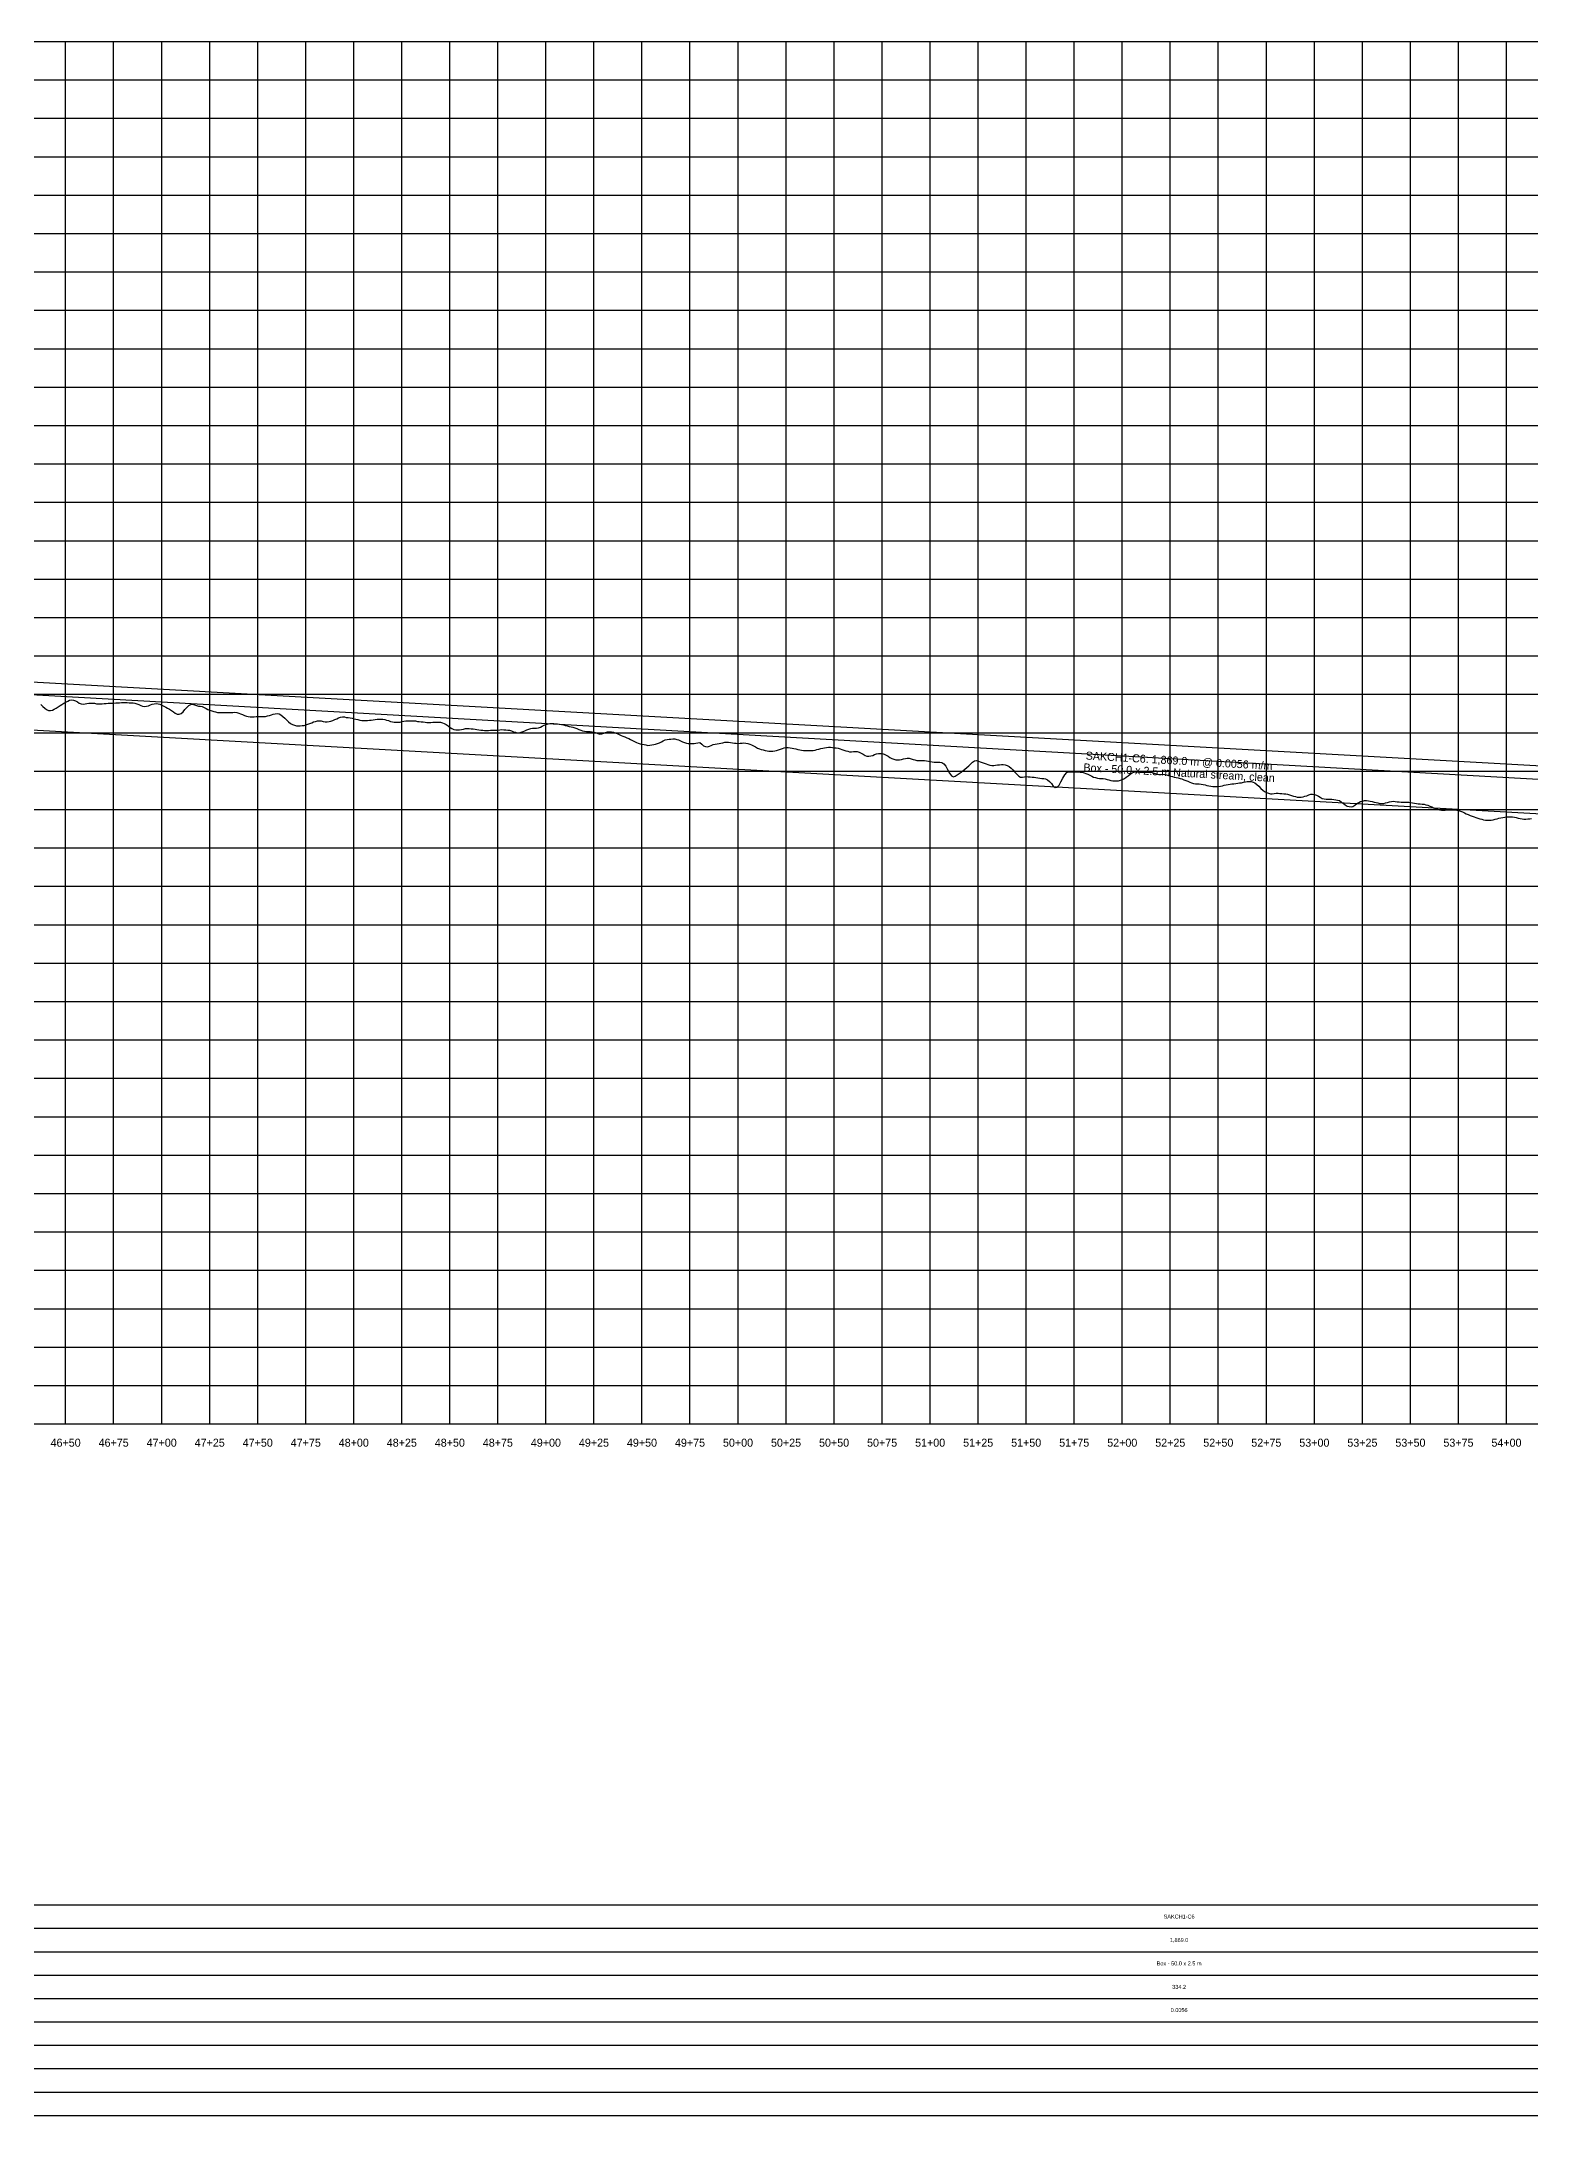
# Model space of a CAD drawing. Extents: x -64 to 12506, y -140 to 942.
# Drawn here: x 4637 to 5413, y -140 to 940 of the extents above; entities that cross this region are included whole.
import ezdxf
from ezdxf.enums import TextEntityAlignment as Align

# ---------------------------------------------------------------- set-up
doc = ezdxf.new("R2010")
doc.units = 0
for name, color, linetype in [('Annotation', 7, 'Continuous'), ('Annotation_Table', 254, 'Continuous'), ('Crown', 7, 'Continuous'), ('Grid', 254, 'Continuous'), ('Grid_Text', 7, 'Continuous'), ('Ground_Elevation', 3, 'Continuous'), ('Hydraulic_Grade', 5, 'Continuous'), ('Invert', 7, 'Continuous')]:
    doc.layers.add(name, color=color, linetype=linetype)

msp = doc.modelspace()

# ---------------------------------------------------------------- linework, layer by layer
at = {"layer": 'Annotation_Table', "color": 254}
for points in [[(-25, -30.5), (12475, -30.5)], [(-25, -42.7), (12475, -42.7)], [(-25, -54.9), (12475, -54.9)], [(-25, -67.1), (12475, -67.1)], [(-25, -79.2), (12475, -79.2)], [(-25, -91.4), (12475, -91.4)], [(-25, -103.6), (12475, -103.6)], [(-25, -115.8), (12475, -115.8)], [(-25, -128), (12475, -128)], [(-25, -140.2), (12475, -140.2)]]:
    msp.add_lwpolyline(points, dxfattribs=at)
at = {"layer": 'Crown', "color": 0}
msp.add_lwpolyline([(4295.1, 625.3), (6164.1, 521.3)], dxfattribs=at)
at = {"layer": 'Grid', "color": 254}
for points in [[(-25, 940), (12475, 940)], [(4650, 220), (4650, 940)], [(4675, 220), (4675, 940)], [(4700, 220), (4700, 940)], [(4725, 220), (4725, 940)], [(4750, 220), (4750, 940)], [(4775, 220), (4775, 940)], [(4800, 220), (4800, 940)], [(4825, 220), (4825, 940)], [(4850, 220), (4850, 940)], [(4875, 220), (4875, 940)], [(4900, 220), (4900, 940)], [(4925, 220), (4925, 940)], [(4950, 220), (4950, 940)], [(4975, 220), (4975, 940)], [(5000, 220), (5000, 940)], [(5025, 220), (5025, 940)], [(5050, 220), (5050, 940)], [(5075, 220), (5075, 940)], [(5100, 220), (5100, 940)], [(5125, 220), (5125, 940)], [(5150, 220), (5150, 940)], [(5175, 220), (5175, 940)], [(5200, 220), (5200, 940)], [(5225, 220), (5225, 940)], [(5250, 220), (5250, 940)], [(5275, 220), (5275, 940)], [(5300, 220), (5300, 940)], [(5325, 220), (5325, 940)], [(5350, 220), (5350, 940)], [(5375, 220), (5375, 940)], [(5400, 220), (5400, 940)], [(-25, 920), (12475, 920)], [(-25, 900), (12475, 900)], [(-25, 880), (12475, 880)], [(-25, 860), (12475, 860)], [(-25, 840), (12475, 840)], [(-25, 820), (12475, 820)], [(-25, 800), (12475, 800)], [(-25, 780), (12475, 780)], [(-25, 760), (12475, 760)], [(-25, 740), (12475, 740)], [(-25, 720), (12475, 720)], [(-25, 700), (12475, 700)], [(-25, 680), (12475, 680)], [(-25, 660), (12475, 660)], [(-25, 640), (12475, 640)], [(-25, 620), (12475, 620)], [(-25, 600), (12475, 600)], [(-25, 580), (12475, 580)], [(-25, 560), (12475, 560)], [(-25, 540), (12475, 540)], [(-25, 520), (12475, 520)], [(-25, 500), (12475, 500)], [(-25, 480), (12475, 480)], [(-25, 460), (12475, 460)], [(-25, 440), (12475, 440)], [(-25, 420), (12475, 420)], [(-25, 400), (12475, 400)], [(-25, 380), (12475, 380)], [(-25, 360), (12475, 360)], [(-25, 340), (12475, 340)], [(-25, 320), (12475, 320)], [(-25, 300), (12475, 300)], [(-25, 280), (12475, 280)], [(-25, 260), (12475, 260)], [(-25, 240), (12475, 240)], [(-25, 220), (12475, 220)]]:
    msp.add_lwpolyline(points, dxfattribs=at)
at = {"layer": 'Ground_Elevation', "color": 3}
msp.add_lwpolyline([(4637.1, 594.7), (4638.1, 593.7), (4639.1, 592.8), (4640.1, 592.1), (4641.1, 591.6), (4642.1, 591.6), (4643.1, 591.8), (4644.1, 592.3), (4645.1, 592.8), (4646.1, 593.4), (4647.1, 594.1), (4648.1, 594.7), (4649.1, 595.3), (4650.1, 595.9), (4651.1, 596.5), (4652.1, 597), (4653.1, 597.1), (4654.1, 596.9), (4655.1, 596.6), (4656.1, 596), (4657.1, 595.4), (4658.1, 595), (4659.1, 594.9), (4660.1, 595), (4661.1, 595.2), (4662.1, 595.3), (4663.1, 595.4), (4664.1, 595.4), (4665.1, 595.3), (4666.1, 595.1), (4667.1, 595), (4668.1, 595), (4669.1, 595.1), (4670.1, 595.2), (4671.1, 595.2), (4672.1, 595.3), (4673.1, 595.3), (4674.1, 595.3), (4675.1, 595.4), (4676.1, 595.5), (4677.1, 595.6), (4678.1, 595.6), (4679.1, 595.7), (4680.1, 595.8), (4681.1, 595.8), (4682.1, 595.7), (4683.1, 595.6), (4684.1, 595.6), (4685.1, 595.5), (4686.1, 595.3), (4687.1, 595.1), (4688.1, 594.7), (4689.1, 594.2), (4690.1, 593.9), (4691.1, 593.7), (4692.1, 593.8), (4693.1, 594), (4694.1, 594.5), (4695.1, 594.9), (4696.1, 595.1), (4697.1, 595.2), (4698.1, 595.1), (4699.1, 594.8), (4700.1, 594.4), (4701.1, 593.8), (4702.1, 593.3), (4703.1, 592.7), (4704.1, 592.2), (4705.1, 591.5), (4706.1, 590.8), (4707.1, 590.1), (4708.1, 589.6), (4709.1, 589.6), (4710.1, 590), (4711.1, 590.9), (4712.1, 592.1), (4713.1, 593.2), (4714.1, 594.2), (4715.1, 594.7), (4716.1, 594.8), (4717.1, 594.5), (4718.1, 594.2), (4719.1, 593.9), (4720.1, 593.9), (4721.1, 593.6), (4722.1, 593.1), (4723.1, 592.6), (4724.1, 592.1), (4725.1, 591.7), (4726.1, 591.3), (4727.1, 591), (4728.1, 590.8), (4729.1, 590.6), (4730.1, 590.5), (4731.1, 590.5), (4732.1, 590.5), (4733.1, 590.5), (4734.1, 590.5), (4735.1, 590.5), (4736.1, 590.5), (4737.1, 590.6), (4738.1, 590.7), (4739.1, 590.6), (4740.1, 590.2), (4741.1, 589.8), (4742.1, 589.4), (4743.1, 589), (4744.1, 588.6), (4745.1, 588.4), (4746.1, 588.2), (4747.1, 588.2), (4748.1, 588.3), (4749.1, 588.4), (4750.1, 588.4), (4751.1, 588.4), (4752.1, 588.4), (4753.1, 588.4), (4754.1, 588.5), (4755.1, 588.7), (4756.1, 589), (4757.1, 589.3), (4758.1, 589.7), (4759.1, 589.9), (4760.1, 590), (4761.1, 589.8), (4762.1, 589.3), (4763.1, 588.5), (4764.1, 587.6), (4765.1, 586.5), (4766.1, 585.6), (4767.1, 584.8), (4768.1, 584.2), (4769.1, 583.9), (4770.1, 583.6), (4771.1, 583.6), (4772.1, 583.6), (4773.1, 583.7), (4774.1, 583.8), (4775.1, 584.1), (4776.1, 584.4), (4777.1, 584.8), (4778.1, 585.2), (4779.1, 585.6), (4780.1, 585.9), (4781.1, 586.1), (4782.1, 586.2), (4783.1, 586.1), (4784.1, 585.8), (4785.1, 585.7), (4786.1, 585.7), (4787.1, 585.8), (4788.1, 586), (4789.1, 586.3), (4790.1, 586.8), (4791.1, 587.2), (4792.1, 587.7), (4793.1, 588.1), (4794.1, 588.2), (4795.1, 588.2), (4796.1, 588), (4797.1, 587.9), (4798.1, 587.7), (4799.1, 587.5), (4800.1, 587.2), (4801.1, 587), (4802.1, 586.8), (4803.1, 586.6), (4804.1, 586.4), (4805.1, 586.3), (4806.1, 586.3), (4807.1, 586.4), (4808.1, 586.5), (4809.1, 586.6), (4810.1, 586.7), (4811.1, 586.8), (4812.1, 587), (4813.1, 587), (4814.1, 587), (4815.1, 587), (4816.1, 586.8), (4817.1, 586.6), (4818.1, 586.3), (4819.1, 585.9), (4820.1, 585.7), (4821.1, 585.5), (4822.1, 585.5), (4823.1, 585.5), (4824.1, 585.5), (4825.1, 585.8), (4826.1, 586), (4827.1, 586.1), (4828.1, 586.2), (4829.1, 586.2), (4830.1, 586.2), (4831.1, 586.2), (4832.1, 586.1), (4833.1, 585.9), (4834.1, 585.8), (4835.1, 585.7), (4836.1, 585.6), (4837.1, 585.5), (4838.1, 585.3), (4839.1, 585.3), (4840.1, 585.3), (4841.1, 585.4), (4842.1, 585.5), (4843.1, 585.5), (4844.1, 585.5), (4845.1, 585.4), (4846.1, 585.2), (4847.1, 584.8), (4848.1, 584.2), (4849.1, 583.5), (4850.1, 582.7), (4851.1, 582.1), (4852.1, 581.7), (4853.1, 581.5), (4854.1, 581.5), (4855.1, 581.5), (4856.1, 581.6), (4857.1, 581.8), (4858.1, 582.1), (4859.1, 582.2), (4860.1, 582.1), (4861.1, 582), (4862.1, 582), (4863.1, 581.8), (4864.1, 581.7), (4865.1, 581.5), (4866.1, 581.4), (4867.1, 581.3), (4868.1, 581.1), (4869.1, 581.1), (4870.1, 581.1), (4871.1, 581.3), (4872.1, 581.3), (4873.1, 581.3), (4874.1, 581.3), (4875.1, 581.4), (4876.1, 581.5), (4877.1, 581.6), (4878.1, 581.5), (4879.1, 581.5), (4880.1, 581.4), (4881.1, 581.3), (4882.1, 581), (4883.1, 580.5), (4884.1, 580.2), (4885.1, 580), (4886.1, 580), (4887.1, 580.2), (4888.1, 580.6), (4889.1, 581), (4890.1, 581.5), (4891.1, 581.9), (4892.1, 582.1), (4893.1, 582.3), (4894.1, 582.3), (4895.1, 582.4), (4896.1, 582.6), (4897.1, 582.9), (4898.1, 583.4), (4899.1, 583.9), (4900.1, 584.3), (4901.1, 584.6), (4902.1, 584.8), (4903.1, 584.8), (4904.1, 584.8), (4905.1, 584.7), (4906.1, 584.6), (4907.1, 584.5), (4908.1, 584.3), (4909.1, 584.1), (4910.1, 583.8), (4911.1, 583.5), (4912.1, 583.3), (4913.1, 583.1), (4914.1, 582.9), (4915.1, 582.6), (4916.1, 582.2), (4917.1, 581.7), (4918.1, 581.3), (4919.1, 581), (4920.1, 580.8), (4921.1, 580.7), (4922.1, 580.7), (4923.1, 580.6), (4924.1, 580.5), (4925.1, 580.3), (4926.1, 579.9), (4927.1, 579.6), (4928.1, 579.3), (4929.1, 579.4), (4930.1, 579.7), (4931.1, 580.1), (4932.1, 580.4), (4933.1, 580.5), (4934.1, 580.5), (4935.1, 580.3), (4936.1, 580), (4937.1, 579.5), (4938.1, 579), (4939.1, 578.6), (4940.1, 578.2), (4941.1, 577.8), (4942.1, 577.4), (4943.1, 577), (4944.1, 576.5), (4945.1, 575.9), (4946.1, 575.4), (4947.1, 574.9), (4948.1, 574.5), (4949.1, 574.2), (4950.1, 574), (4951.1, 573.8), (4952.1, 573.6), (4953.1, 573.4), (4954.1, 573.5), (4955.1, 573.6), (4956.1, 573.8), (4957.1, 574), (4958.1, 574.4), (4959.1, 574.8), (4960.1, 575.3), (4961.1, 575.8), (4962.1, 576.2), (4963.1, 576.4), (4964.1, 576.6), (4965.1, 576.7), (4966.1, 576.8), (4967.1, 576.8), (4968.1, 576.5), (4969.1, 576.2), (4970.1, 575.7), (4971.1, 575.3), (4972.1, 574.9), (4973.1, 574.6), (4974.1, 574.4), (4975.1, 574.3), (4976.1, 574.3), (4977.1, 574.4), (4978.1, 574.5), (4979.1, 574.8), (4980.1, 574.9), (4981.1, 574), (4982.1, 573.2), (4983.1, 572.8), (4984.1, 572.7), (4985.1, 573), (4986.1, 573.4), (4987.1, 573.8), (4988.1, 574.1), (4989.1, 574.2), (4990.1, 574.3), (4991.1, 574.5), (4992.1, 574.7), (4993.1, 575), (4994.1, 575.1), (4995.1, 575.1), (4996.1, 574.9), (4997.1, 574.8), (4998.1, 574.6), (4999.1, 574.5), (5000.1, 574.4), (5001.1, 574.5), (5002.1, 574.6), (5003.1, 574.7), (5004.1, 574.5), (5005.1, 574.3), (5006.1, 574), (5007.1, 573.6), (5008.1, 573.1), (5009.1, 572.6), (5010.1, 572), (5011.1, 571.6), (5012.1, 571.2), (5013.1, 571), (5014.1, 570.7), (5015.1, 570.5), (5016.1, 570.4), (5017.1, 570.3), (5018.1, 570.4), (5019.1, 570.5), (5020.1, 570.8), (5021.1, 571), (5022.1, 571.4), (5023.1, 571.8), (5024.1, 572.1), (5025.1, 572.3), (5026.1, 572.3), (5027.1, 572.2), (5028.1, 572), (5029.1, 571.8), (5030.1, 571.6), (5031.1, 571.3), (5032.1, 571.1), (5033.1, 570.9), (5034.1, 570.8), (5035.1, 570.7), (5036.1, 570.7), (5037.1, 570.7), (5038.1, 570.7), (5039.1, 570.7), (5040.1, 570.9), (5041.1, 571.2), (5042.1, 571.5), (5043.1, 571.8), (5044.1, 572), (5045.1, 572.2), (5046.1, 572.3), (5047.1, 572.4), (5048.1, 572.4), (5049.1, 572.3), (5050.1, 572.2), (5051.1, 572.1), (5052.1, 571.9), (5053.1, 571.6), (5054.1, 571.2), (5055.1, 570.9), (5056.1, 570.6), (5057.1, 570.3), (5058.1, 570.1), (5059.1, 570.1), (5060.1, 570.2), (5061.1, 570.2), (5062.1, 570.2), (5063.1, 569.9), (5064.1, 569.4), (5065.1, 568.8), (5066.1, 568.1), (5067.1, 567.8), (5068.1, 567.7), (5069.1, 567.9), (5070.1, 568.2), (5071.1, 568.6), (5072.1, 569), (5073.1, 569.2), (5074.1, 569.2), (5075.1, 569.1), (5076.1, 568.8), (5077.1, 568.3), (5078.1, 567.7), (5079.1, 567.1), (5080.1, 566.6), (5081.1, 566.2), (5082.1, 565.9), (5083.1, 565.8), (5084.1, 565.8), (5085.1, 566.1), (5086.1, 566.4), (5087.1, 566.6), (5088.1, 566.8), (5089.1, 566.7), (5090.1, 566.4), (5091.1, 566.1), (5092.1, 565.8), (5093.1, 565.6), (5094.1, 565.5), (5095.1, 565.5), (5096.1, 565.5), (5097.1, 565.5), (5098.1, 565.4), (5099.1, 565.2), (5100.1, 565), (5101.1, 564.8), (5102.1, 564.7), (5103.1, 564.7), (5104.1, 564.7), (5105.1, 564.6), (5106.1, 564.4), (5107.1, 563.8), (5108.1, 562.5), (5109.1, 560.8), (5110.1, 558.9), (5111.1, 557.6), (5112.1, 557), (5113.1, 557.3), (5114.1, 558.1), (5115.1, 558.7), (5116.1, 559.4), (5117.1, 560.2), (5118.1, 561), (5119.1, 561.9), (5120.1, 562.8), (5121.1, 563.7), (5122.1, 564.6), (5123.1, 565.3), (5124.1, 565.5), (5125.1, 565.2), (5126.1, 564.9), (5127.1, 564.5), (5128.1, 564.2), (5129.1, 563.8), (5130.1, 563.4), (5131.1, 563.1), (5132.1, 562.9), (5133.1, 563), (5134.1, 563.1), (5135.1, 563.2), (5136.1, 563.3), (5137.1, 563.4), (5138.1, 563.4), (5139.1, 563.2), (5140.1, 562.9), (5141.1, 562.4), (5142.1, 561.6), (5143.1, 560.6), (5144.1, 559.5), (5145.1, 558.4), (5146.1, 557.4), (5147.1, 556.9), (5148.1, 556.8), (5149.1, 557), (5150.1, 557.1), (5151.1, 557), (5152.1, 557), (5153.1, 556.9), (5154.1, 556.8), (5155.1, 556.6), (5156.1, 556.5), (5157.1, 556.4), (5158.1, 556.2), (5159.1, 556.1), (5160.1, 555.9), (5161.1, 555.4), (5162.1, 554.6), (5163.1, 553.6), (5164.1, 552.2), (5165.1, 551.4), (5166.1, 551.6), (5167.1, 552.7), (5168.1, 554.4), (5169.1, 556.4), (5170.1, 558.1), (5171.1, 559.2), (5172.1, 559.6), (5173.1, 559.7), (5174.1, 559.6), (5175.1, 559.6), (5176.1, 559.6), (5177.1, 559.6), (5178.1, 559.5), (5179.1, 559.4), (5180.1, 559.1), (5181.1, 558.8), (5182.1, 558.4), (5183.1, 557.8), (5184.1, 557.3), (5185.1, 556.9), (5186.1, 556.6), (5187.1, 556.4), (5188.1, 556.2), (5189.1, 556.2), (5190.1, 556.1), (5191.1, 555.9), (5192.1, 555.7), (5193.1, 555.4), (5194.1, 555.1), (5195.1, 555), (5196.1, 554.9), (5197.1, 554.9), (5198.1, 555), (5199.1, 555.3), (5200.1, 555.7), (5201.1, 556.2), (5202.1, 556.9), (5203.1, 557.6), (5204.1, 558.4), (5205.1, 559.1), (5206.1, 559.5), (5207.1, 559.7), (5208.1, 559.6), (5209.1, 559.5), (5210.1, 559.4), (5211.1, 559.3), (5212.1, 559.4), (5213.1, 559.5), (5214.1, 559.5), (5215.1, 559.4), (5216.1, 559.1), (5217.1, 558.7), (5218.1, 558.4), (5219.1, 558.2), (5220.1, 558.2), (5221.1, 558.4), (5222.1, 558.3), (5223.1, 558), (5224.1, 557.7), (5225.1, 557.3), (5226.1, 557.1), (5227.1, 556.9), (5228.1, 556.7), (5229.1, 556.5), (5230.1, 556.2), (5231.1, 555.9), (5232.1, 555.5), (5233.1, 555.1), (5234.1, 554.7), (5235.1, 554.2), (5236.1, 553.9), (5237.1, 553.6), (5238.1, 553.4), (5239.1, 553.3), (5240.1, 553.3), (5241.1, 553.2), (5242.1, 553), (5243.1, 552.8), (5244.1, 552.5), (5245.1, 552.3), (5246.1, 552.1), (5247.1, 552), (5248.1, 551.9), (5249.1, 551.9), (5250.1, 552), (5251.1, 552.1), (5252.1, 552.3), (5253.1, 552.6), (5254.1, 552.8), (5255.1, 553), (5256.1, 553.2), (5257.1, 553.3), (5258.1, 553.4), (5259.1, 553.6), (5260.1, 553.7), (5261.1, 553.8), (5262.1, 553.9), (5263.1, 554.2), (5264.1, 554.4), (5265.1, 554.6), (5266.1, 554.6), (5267.1, 554.5), (5268.1, 554.3), (5269.1, 553.8), (5270.1, 553.1), (5271.1, 552.1), (5272.1, 551), (5273.1, 550.1), (5274.1, 549.4), (5275.1, 548.9), (5276.1, 548.5), (5277.1, 548.2), (5278.1, 548.1), (5279.1, 548.4), (5280.1, 548.5), (5281.1, 548.5), (5282.1, 548.3), (5283.1, 548.3), (5284.1, 548.2), (5285.1, 548.1), (5286.1, 547.9), (5287.1, 547.7), (5288.1, 547.3), (5289.1, 546.9), (5290.1, 546.7), (5291.1, 546.5), (5292.1, 546.5), (5293.1, 546.5), (5294.1, 546.6), (5295.1, 546.9), (5296.1, 547.2), (5297.1, 547.6), (5298.1, 547.9), (5299.1, 547.9), (5300.1, 547.8), (5301.1, 547.4), (5302.1, 546.9), (5303.1, 546.4), (5304.1, 545.8), (5305.1, 545.5), (5306.1, 545.4), (5307.1, 545.3), (5308.1, 545.3), (5309.1, 545.3), (5310.1, 545.2), (5311.1, 545.1), (5312.1, 544.9), (5313.1, 544.6), (5314.1, 543.9), (5315.1, 543.1), (5316.1, 542.4), (5317.1, 541.8), (5318.1, 541.5), (5319.1, 541.3), (5320.1, 541.5), (5321.1, 542.3), (5322.1, 543.1), (5323.1, 543.7), (5324.1, 544.1), (5325.1, 544.4), (5326.1, 544.7), (5327.1, 544.7), (5328.1, 544.5), (5329.1, 544.4), (5330.1, 544.1), (5331.1, 543.9), (5332.1, 543.6), (5333.1, 543.4), (5334.1, 543.2), (5335.1, 543.2), (5336.1, 543.2), (5337.1, 543.4), (5338.1, 543.7), (5339.1, 544), (5340.1, 544.2), (5341.1, 544.3), (5342.1, 544.2), (5343.1, 544), (5344.1, 544), (5345.1, 543.9), (5346.1, 543.9), (5347.1, 543.8), (5348.1, 543.8), (5349.1, 543.8), (5350.1, 543.7), (5351.1, 543.5), (5352.1, 543.3), (5353.1, 543.1), (5354.1, 543), (5355.1, 542.9), (5356.1, 542.8), (5357.1, 542.7), (5358.1, 542.5), (5359.1, 542.2), (5360.1, 541.8), (5361.1, 541.4), (5362.1, 540.9), (5363.1, 540.5), (5364.1, 540.1), (5365.1, 539.9), (5366.1, 539.7), (5367.1, 539.7), (5368.1, 539.7), (5369.1, 539.8), (5370.1, 539.8), (5371.1, 539.9), (5372.1, 539.9), (5373.1, 539.9), (5374.1, 539.7), (5375.1, 539.4), (5376.1, 539.1), (5377.1, 538.7), (5378.1, 538.3), (5379.1, 537.8), (5380.1, 537.4), (5381.1, 536.9), (5382.1, 536.5), (5383.1, 536.2), (5384.1, 535.8), (5385.1, 535.5), (5386.1, 535.2), (5387.1, 534.9), (5388.1, 534.7), (5389.1, 534.5), (5390.1, 534.4), (5391.1, 534.4), (5392.1, 534.5), (5393.1, 534.6), (5394.1, 534.9), (5395.1, 535.1), (5396.1, 535.4), (5397.1, 535.7), (5398.1, 535.9), (5399.1, 536), (5400.1, 536.1), (5401.1, 536.2), (5402.1, 536.2), (5403.1, 536.1), (5404.1, 536), (5405.1, 535.8), (5406.1, 535.5), (5407.1, 535.3), (5408.1, 535.1), (5409.1, 535), (5410.1, 535), (5411.1, 535.1), (5412.1, 535.2), (5413.1, 535.3)], dxfattribs=at)
at = {"layer": 'Hydraulic_Grade', "color": 5}
msp.add_lwpolyline([(4295.1, 618.9), (6164.1, 513.8)], dxfattribs=at)
at = {"layer": 'Invert', "color": 0}
msp.add_lwpolyline([(4295.1, 600.3), (6164.1, 496.3)], dxfattribs=at)

# ---------------------------------------------------------------- texts
at = {"layer": 'Annotation', "color": 0}
for s, p in [('Box - 50.0 x 2.5 m Natural stream, clean', (5229.6, 559.2)), ('SAKCH1-C6: 1,869.0 m @ 0.0056 m/m', (5229.6, 565.4))]:
    msp.add_text(s, height=4.167, rotation=356.8169, dxfattribs=at).set_placement(p, align=Align.MIDDLE_CENTER)
at = {"layer": 'Annotation_Table', "color": 0}
for s, height, p in [('SAKCH1-C6', 2.08, (5229.6, -36.6)), ('1,869.0', 2.08, (5229.6, -48.8)), ('Box - 50.0 x 2.5 m', 2.083, (5229.6, -61)), ('334.2', 2.08, (5229.6, -73.2)), ('0.0056', 2.08, (5229.6, -85.3))]:
    msp.add_text(s, height=height, dxfattribs=at).set_placement(p, align=Align.MIDDLE_CENTER)
at = {"layer": 'Grid_Text', "color": 0}
for s, p in [('46+50', (4650, 212.3)), ('46+75', (4675, 212.3)), ('47+00', (4700, 212.3)), ('47+25', (4725, 212.3)), ('47+50', (4750, 212.3)), ('47+75', (4775, 212.3)), ('48+00', (4800, 212.3)), ('48+25', (4825, 212.3)), ('48+50', (4850, 212.3)), ('48+75', (4875, 212.3)), ('49+00', (4900, 212.3)), ('49+25', (4925, 212.3)), ('49+50', (4950, 212.3)), ('49+75', (4975, 212.3)), ('50+00', (5000, 212.3)), ('50+25', (5025, 212.3)), ('50+50', (5050, 212.3)), ('50+75', (5075, 212.3)), ('51+00', (5100, 212.3)), ('51+25', (5125, 212.3)), ('51+50', (5150, 212.3)), ('51+75', (5175, 212.3)), ('52+00', (5200, 212.3)), ('52+25', (5225, 212.3)), ('52+50', (5250, 212.3)), ('52+75', (5275, 212.3)), ('53+00', (5300, 212.3)), ('53+25', (5325, 212.3)), ('53+50', (5350, 212.3)), ('53+75', (5375, 212.3)), ('54+00', (5400, 212.3))]:
    msp.add_text(s, height=4.17, dxfattribs=at).set_placement(p, align=Align.TOP_CENTER)

doc.saveas('drawing.dxf')
